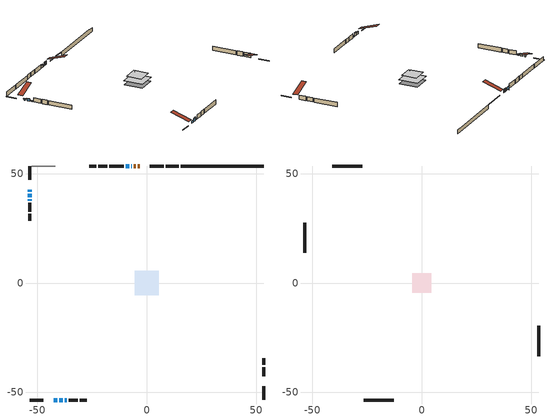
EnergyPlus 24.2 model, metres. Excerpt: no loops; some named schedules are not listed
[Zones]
conditioned space
 floor adiabatic (AdiabaticFloorConstruction): -5.5,-5.5 -5.5,5.5 5.5,5.5 5.5,-5.5 z0.61
 floor foundation (Slab1 construction): -5.42,-5.42 -5.42,5.42 5.42,5.42 5.42,-5.42 z-1.75
 wall outside (RimJoist2 construction): 7.68,53.49 1.4,53.49 / -53.49,-53.49 -47.21,-53.49 / -53.49,53.49 -53.49,47.21 / 53.49,-53.49 53.49,-47.21 z0.61:0.91
 wall outside (AdiabaticWallConstruction 1): -5.07,53.49 -5.91,53.49 z0.61:2.64
 wall outside (AdiabaticWallConstruction): -6.83,53.49 -7.15,53.49 z0.61:1.12; -42.52,-53.49 -41,-53.49 / -53.49,40.78 -53.49,39.25 z0.61:1.73; -40.07,-53.49 -38.34,-53.49 z0.61:2.44; -8.07,53.49 -9.6,53.49 z0.61:2.03; -53.49,42.52 -53.49,41.71 z0.61:1.43; -37.41,-53.49 -36.65,-53.49 / -53.49,38.33 -53.49,37.56 z0.61:0.97
 wall outside (Wall2 construction): -18.07,53.49 -22.18,53.49 / -35.72,-53.49 -31.61,-53.49 / -53.49,36.64 -53.49,32.53 / 53.49,-42.52 53.49,-38.41 z0.61:3.05
 wall outside (Wall3 construction): -23.11,53.49 -26.26,53.49 / -30.68,-53.49 -27.54,-53.49 / -53.49,31.6 -53.49,28.45 / 53.49,-37.48 53.49,-34.34 z0.61:3.05
 wall foundation (FoundationWall1 construction): 15.54,53.49,-1.75 15.54,53.49,0.61 49.7,53.49,0.61 49.7,53.49,0.47 53.49,53.49,0.47 53.49,53.49,-1.75
 wall othersidecoefficients (RimJoist1 construction): 14.62,53.49 8.61,53.49 z0.61:0.91
 wall othersidecoefficients (AdiabaticWallConstruction 1): -3.29,53.49 -4.15,53.49 z0.61:2.64
 wall othersidecoefficients (Wall1 construction): -10.52,53.49 -17.14,53.49 z0.61:3.05
 wall adiabatic (Wall6 construction): -41.89,53.49 -52.56,53.49 z0.61:3.05
 window (WindowConstruction 5): -6.84,53.49 -7.14,53.49 z0.61:1.12
 window (WindowConstruction): -42.52,-53.49 -41,-53.49 z0.61:1.73
 window (WindowConstruction 1): -40.07,-53.49 -38.34,-53.49 z0.61:2.44
 window (WindowConstruction 2): -8.07,53.49 -9.6,53.49 z0.61:2.03
 window (WindowConstruction 3): -53.49,42.52 -53.49,41.71 z0.61:1.42
 window (WindowConstruction 4): -53.49,40.78 -53.49,39.26 z0.61:1.73
 window (WindowConstruction 6): -37.41,-53.49 -36.65,-53.49 z0.61:0.97
 window (WindowConstruction 7): -53.49,38.33 -53.49,37.57 z0.61:0.97
 door inside (Door): -3.29,53.49 -4.15,53.49 z0.61:2.64
 door (Door 1): -5.07,53.49 -5.91,53.49 z0.61:2.64
 ceiling adiabatic (AdiabaticFloorConstruction): 5.5,-5.5 5.5,5.5 -5.5,5.5 -5.5,-5.5 z0.61
attic - vented
 floor to conditioned space (Floor1 construction Reversed): -4.42,-4.42 -4.42,4.42 4.42,4.42 4.42,-4.42 z3.05
 floor to conditioned space (Floor2 construction Reversed): -3.32,-3.32 -3.32,3.32 3.32,3.32 3.32,-3.32 z3.05
 wall outside (Wall4 construction): -27.18,53.49 -40.96,53.49 / -26.61,-53.49 -12.83,-53.49 / -53.49,27.52 -53.49,13.75 / 53.49,-33.41 53.49,-19.63 z0.61:3.05
 roof outside (Roof1 construction): -2.36,53.49,3.05 -2.36,42.74,6.63 0.47,42.74,6.63 0.47,53.49,3.05; -43.45,-53.49,3.05 -43.45,-42.74,6.63 -46.29,-42.74,6.63 -46.29,-53.49,3.05; -53.49,43.45,3.05 -42.74,43.45,6.63 -42.74,46.29,6.63 -53.49,46.29,3.05; 53.49,-43.45,3.05 42.74,-43.45,6.63 42.74,-46.29,6.63 53.49,-46.29,3.05
shading: -7.29,53.49 -6.69,53.49 -6.69,55.01 -7.29,55.01 z1.27; -40.8,-53.49 -42.72,-53.49 -42.72,-53.9 -40.8,-53.9 z1.93; -38.14,-53.49 -40.27,-53.49 -40.27,-53.9 -38.14,-53.9 z2.64; -9.8,53.49 -7.87,53.49 -7.87,53.9 -9.8,53.9 z2.23; -53.49,41.51 -53.49,42.72 -53.9,42.72 -53.9,41.51 z1.62; -53.49,39.05 -53.49,40.98 -53.9,40.98 -53.9,39.05 z1.93; -36.45,-53.49 -37.61,-53.49 -37.61,-53.9 -36.45,-53.9 z1.17; -53.49,37.37 -53.49,38.53 -53.9,38.53 -53.9,37.37 z1.17
[Building]
Building 1: Terrain=Suburbs
[Site:Location]
Windsor AP_ON: Latitude {deg}=42.28; Longitude {deg}=-82.96; Time Zone {hr}=-5; Elevation {m}=190; Keep Site Location Information=Yes
[Site:GroundTemperature:Shallow]
6.34957, 4.46684, 4.31606, 5.20952, 8.79623, 12.3662, 15.4612, 17.4219, 17.5884, 15.9938, 12.9777, 9.51722
[Site:WaterMainsTemperature]
Calculation Method=Schedule; Temperature Schedule=mains temperature schedule
[Material] Roughness=Rough; Thermal Absorptance=0.9
Name | Thickness {m} | Conductivity {W/m-K} | Density {kg/m3} | Specific Heat {J/kg-K} | Solar Absorptance | Visible Absorptance
asphalt or fiberglass shingles | 0.00635 | 0.162714 | 1121.4 | 1465.45 | 0.4 | 0.4
ceiling loosefill ins | 0.254 | 0.0480833 | 16.02 | 1046.75 | 0.7 | 0.7
ceiling stud and cavity | 0.1397 | 0.268937 | 65.682 | 1177.47 | 0.7 | 0.7
ceiling stud and cavity 1 | 0.1397 | 0.351045 | 65.682 | 1177.47 | 0.7 | 0.7
concrete 4.0 in. | 0.1016 | 1.803125 | 2242.8 | 837.4 | 0.7 | 0.7
concrete 8.0 in. | 0.2032 | 1.803125 | 2242.8 | 837.4 | 0.7 | 0.7
door material | 0.04445 | 0.0493698 | 512.64 | 1214.23 | 0.7 | 0.7
door material 1 | 0.04445 | 0.0451087 | 512.64 | 1214.23 | 0.7 | 0.7
exterior vertical ins | 0.0563203 | 0.029427 | 32.04 | 1214.23 | 0.7 | 0.7
floor covering | 0.0127 | 0.0433444 | 54.468 | 1339.84 | 0.6 | 0.6
floor rigid ins; wall rigid ins 2 | 0.512978 | 0.029427 | 32.04 | 1214.23 | 0.7 | 0.7
floor stud and cavity | 0.1397 | 1.75129 | 37.0049 | 1207.88 | 0.7 | 0.7
furniture material conditioned space 1 | 0.1524 | 0.115458 | 640.8 | 1214.23 | 0.6 | 0.6
gypsum board | 0.0127 | 0.160291 | 801 | 837.4 | 0.6 | 0.6
gypsum board 1 | 0.0127 | 0.160291 | 801 | 837.4 | 0.7 | 0.7
osb sheathing 0.5 in. | 0.0127 | 0.115458 | 512.64 | 1214.23 | 0.7 | 0.7
osb sheathing 0.75 in. | 0.01905 | 0.115458 | 512.64 | 1214.23 | 0.7 | 0.7
osb sheathing 2.0 in. | 0.0508 | 0.115458 | 512.64 | 1214.23 | 0.7 | 0.7
rim joist rigid ins; wall rigid ins 1 | 0.051816 | 0.029427 | 32.04 | 1214.23 | 0.7 | 0.7
rim joist stud and cavity | 0.0508 | 0.0401182 | 125.044 | 1163.47 | 0.6 | 0.6
rim joist stud and cavity 1 | 0.0508 | 0.0352871 | 125.044 | 1163.47 | 0.6 | 0.6
wall rigid ins | 0.051816 | 0.029427 | 32.04 | 1214.23 | 0.4 | 0.4
wall stud and cavity | 0.1397 | 0.263988 | 139.0536 | 1170.24 | 0.7 | 0.7
wall stud and cavity 1 | 0.1397 | 0.170256 | 139.0536 | 1170.24 | 0.7 | 0.7
wall stud and cavity 2 | 0.1397 | 0.18281 | 139.0536 | 1170.24 | 0.7 | 0.7
wall stud and cavity 3 | 0.0889 | 6.1454 | 50.32683 | 1063.81 | 0.6 | 0.6
wall stud and cavity 4 | 0.1397 | 0.142046 | 139.0536 | 1170.24 | 0.7 | 0.7
wall stud and cavity 5 | 0.0889 | 0.380278 | 52.3479 | 1209.89 | 0.7 | 0.7
wall stud and cavity 6 | 0.0889 | 0.391764 | 83.0341 | 1211.67 | 0.7 | 0.7
wood siding | 0.0254 | 0.102417 | 544.68 | 1172.36 | 0.4 | 0.4
wood siding 1 | 0.00254 | 0.102417 | 544.68 | 1172.36 | 0.4 | 0.4
wood siding 2; wood siding 3; wood siding 4 | 0.0254 | 0.102417 | 544.68 | 1172.36 | 0.7 | 0.7
[WindowMaterial:SimpleGlazingSystem]
Name | U-Factor {W/m2-K} | Solar Heat Gain Coefficient
WindowMaterial | 2.78676 | 0.61
WindowMaterial 1 | 2.82935 | 0.58
WindowMaterial 2 | 2.79017 | 0.63
WindowMaterial 3 | 2.08723 | 0.49
WindowMaterial 4 | 3.28927 | 0.48
WindowMaterial 5 | 2.73339 | 0.35
[Construction]
AdiabaticFloorConstruction: floor stud and cavity, floor rigid ins, osb sheathing 0.75 in., floor covering
AdiabaticWallConstruction: wood siding 3, wall rigid ins 2, wall stud and cavity 5, gypsum board
AdiabaticWallConstruction 1: wood siding 4, wall rigid ins 2, wall stud and cavity 5, gypsum board
Door: door material
Door 1: door material 1
Floor1 construction Reversed: gypsum board, ceiling stud and cavity, ceiling loosefill ins
Floor2 construction Reversed: gypsum board, ceiling stud and cavity 1, ceiling loosefill ins
FoundationWall1 construction: concrete 8.0 in., gypsum board 1
furniture construction conditioned space 1: furniture material conditioned space 1
PartitionWallConstruction: gypsum board, wall stud and cavity 6, gypsum board
RimJoist1 construction: rim joist rigid ins, osb sheathing 2.0 in., rim joist stud and cavity
RimJoist2 construction: wood siding 2, rim joist rigid ins, osb sheathing 2.0 in., rim joist stud and cavity 1
Roof1 construction: asphalt or fiberglass shingles
Slab1 construction: concrete 4.0 in.
Wall1 construction: wall rigid ins, osb sheathing 0.5 in., wall stud and cavity, gypsum board
Wall2 construction: wood siding, wall rigid ins 1, osb sheathing 0.5 in., wall stud and cavity 1, gypsum board
Wall3 construction: wood siding, wall rigid ins 1, osb sheathing 0.5 in., wall stud and cavity 2, gypsum board
Wall4 construction: wood siding 1, wall stud and cavity 3
Wall6 construction: wall rigid ins, osb sheathing 0.5 in., wall stud and cavity 4, gypsum board
WindowConstruction; WindowConstruction 4: WindowMaterial
WindowConstruction 1: WindowMaterial 1
WindowConstruction 2: WindowMaterial 2
WindowConstruction 3: WindowMaterial 3
WindowConstruction 5: WindowMaterial 4
WindowConstruction 6; WindowConstruction 7: WindowMaterial 5
[Zone] Multiplier=1; Part of Total Floor Area=Yes
Name | Volume {m3}
attic - vented | 71.4058
conditioned space | 621.2
[Space]
Name | Zone | Volume {m3}
attic - vented 1 | attic - vented | 71.4058
conditioned space 1 | conditioned space | 621.2
[ZoneInfiltration:EffectiveLeakageArea]
infil attic - vented 1: Zone or Space=attic - vented 1; Schedule=Always On Discrete; Effective Air Leakage Area {cm2}=5441.78; Stack Coefficient=0.000418766; Wind Coefficient=1.38263e-05
[ZoneMixing]
whole house fan mix: Zone or Space=attic - vented; Schedule=Always On Continuous; Design Flow Rate Calculation Method=Flow/Zone; Design Flow Rate {m3/s}=0; Source Zone or Space=conditioned space
[SurfaceProperty:OtherSideCoefficients]
other non-freezing space: Combined Convective/Radiative Film Coefficient {W/m2-K}=8.35; Constant Temperature Coefficient=1; External Dry-Bulb Temperature Coefficient=0; Ground Temperature Coefficient=0; Wind Speed Coefficient=0; Zone Air Temperature Coefficient=0; Constant Temperature Schedule=other non-freezing space; Previous Other Side Temperature Coefficient=0
[SurfaceProperty:ExposedFoundationPerimeter]
Slab1: Exposed Perimeter Calculation Method=TotalExposedPerimeter; Total Exposed Perimeter {m}=37.948
[InternalMass] Zone or ZoneList=conditioned space; Space or SpaceList=conditioned space 1
Name | Construction | Surface Area {m2}
furniture mass conditioned space 1 | furniture construction conditioned space 1 | 95.376
partition wall mass | PartitionWallConstruction | 238.44
[Lights]
interior lighting: Zone or ZoneList or Space or SpaceList=conditioned space 1; Schedule=interior lighting schedule; Design Level Calculation Method=LightingLevel; Lighting Level {W}=343.2; Return Air Fraction=0; Fraction Radiant=0.6; Fraction Visible=0.2; Fraction Replaceable=1
[People]
occupants: Zone or ZoneList or Space or SpaceList=conditioned space 1; Number of People Schedule=occupants schedule; Number of People Calculation Method=People; Number of People=3; Fraction Radiant=0.314171; Sensible Heat Fraction=0.56303; Activity Level Schedule=occupants activity schedule; Carbon Dioxide Generation Rate {m3/s-W}=0; Enable ASHRAE 55 Comfort Warnings=No; Mean Radiant Temperature Calculation Type=EnclosureAveraged
[ElectricEquipment] Zone or ZoneList or Space or SpaceList=conditioned space 1; Design Level Calculation Method=EquipmentLevel
Name | Schedule | Design Level {W} | Fraction Latent | Fraction Radiant | Fraction Lost
clothes dryer | clothes dryer schedule | 140.772 | 0.015 | 0.081 | 0.85
clothes washer | clothes washer schedule | 32.1985 | 0.03 | 0.162 | 0.7
cooking range | cooking range schedule | 208.969 | 0.08 | 0.432 | 0.2
dishwasher | dishwasher schedule | 66.8632 | 0.3 | 0.18 | 0.4
fridge | fridge schedule | 72.9452 | 0 | 0.6 | 0
mech vent bath fan 0 | mech vent bath fan 0 schedule | 50.2 | 0 | 0 | 1
mech vent bath fan 1 | mech vent bath fan 1 schedule | 50.2 | 0 | 0 | 1
mech vent house fan | mech vent house fan schedule | 0 | 0 | 0 | 1
mech vent house fan cfis | mech vent house fan cfis schedule | 0 | 0 | 0 | 0
misc plug loads | misc plug loads schedule | 494.7 | 0.045 | 0.513 | 0.1
whole house fan | Always On Discrete | 0 | 0 | 0 | 1
[OtherEquipment] Zone or ZoneList or Space or SpaceList=conditioned space 1; Design Level Calculation Method=EquipmentLevel
Name | Fuel Type | Schedule | Design Level {W} | Fraction Latent | Fraction Radiant | Fraction Lost
clothes dryer 1 | Electricity | clothes dryer schedule | 0 | 0.015 | 0.081 | 0.85
cooking range 1 | Electricity | cooking range schedule | 0 | 0.08 | 0.432 | 0.2
general water use latent | None | general water use schedule | 59.3978 | 1 | 0 | 0
general water use sensible | None | general water use schedule | -58.539 | 0 | 0.6 | 0
mech vent house fan latent load | None | Always On Discrete | 0 | 1 | 0 | 0
mech vent house fan sensible load | None | Always On Discrete | 0 | 0 | 0 | 0
water heater energy adjustment1 | NaturalGas | Always On Discrete | 0.01 | 0 | 0 | 1
[ZoneInfiltration:DesignFlowRate] Zone or ZoneList or Space or SpaceList=conditioned space 1; Schedule=Always On Discrete; Design Flow Rate Calculation Method=Flow/Zone; Design Flow Rate {m3/s}=0
infil flow; natural vent flow; whole house fan flow
[AvailabilityManager:Scheduled]
central ac and furnace airloop Availability Manager: Schedule=Always On Discrete
[Foundation:Kiva]
Foundation Kiva 1: Initial Indoor Air Temperature {C}=18; Wall Height Above Grade {m}=0.609996; Wall Depth Below Slab {m}=0.2032; Custom Block Material Name 1=exterior vertical ins; Custom Block Depth 1 {m}=2.36001; Custom Block X Position 1 {m}=0.2159; Custom Block Z Position 1 {m}=0
[Foundation:Kiva:Settings]
Soil Conductivity {W/m-K}=0.849921; Soil Density {kg/m3}=1842.3; Soil Specific Heat {J/kg-K}=418.7; Ground Solar Absorptivity=0.9; Ground Thermal Absorptivity=0.9; Ground Surface Roughness {m}=0.03; Far-Field Width {m}=40; Deep-Ground Boundary Condition=ZeroFlux; Deep-Ground Depth {m}=40; Minimum Cell Dimension {m}=0.2; Maximum Cell Growth Coefficient=3; Simulation Timestep=Timestep
[Exterior:Lights]
exterior lighting: Schedule=exterior lighting schedule; Design Level {W}=75.6
[EnergyManagementSystem:GlobalVariable]
central_ac_and_furnace_airloop_Fan_RTF
infil_program_Qfan
infil_program_Qinf
natural_vent_program_Qnv
natural_vent_program_Qwhf
[EnergyManagementSystem:Sensor]
Name | Output:Variable or Output:Meter Index Key | Output:Variable or Output:Meter
airflow_gain | infil flow | Infiltration Sensible Heat Gain Energy
airflow_gain_1 | natural vent flow | Infiltration Sensible Heat Gain Energy
airflow_gain_2 | whole house fan flow | Infiltration Sensible Heat Gain Energy
airflow_loss | infil flow | Infiltration Sensible Heat Loss Energy
airflow_loss_1 | natural vent flow | Infiltration Sensible Heat Loss Energy
airflow_loss_2 | whole house fan flow | Infiltration Sensible Heat Loss Energy
clg_load_cond |  | Cooling:EnergyTransfer:Zone:CONDITIONED SPACE
clg_sp_s; clg_sp_s_1 | cooling setpoint | Schedule Value
clothes_dryer_exhaust_0_sch_s | clothes dryer exhaust 0 schedule | Schedule Value
cool_season | cooling season schedule | Schedule Value
htg_load_cond |  | Heating:EnergyTransfer:Zone:CONDITIONED SPACE
htg_sp_s; htg_sp_s_1 | heating setpoint | Schedule Value
ig_ee_conv | clothes dryer | Electric Equipment Convective Heating Energy
ig_ee_conv_2 | cooking range | Electric Equipment Convective Heating Energy
ig_ee_conv_4 | fridge | Electric Equipment Convective Heating Energy
ig_ee_conv_5 | misc plug loads | Electric Equipment Convective Heating Energy
ig_ee_conv_6 | whole house fan | Electric Equipment Convective Heating Energy
ig_ee_rad | clothes dryer | Electric Equipment Radiant Heating Energy
ig_ee_rad_2 | cooking range | Electric Equipment Radiant Heating Energy
ig_ee_rad_4 | fridge | Electric Equipment Radiant Heating Energy
ig_ee_rad_5 | misc plug loads | Electric Equipment Radiant Heating Energy
ig_ee_rad_6 | whole house fan | Electric Equipment Radiant Heating Energy
ig_lgt_conv | interior lighting | Lights Convective Heating Energy
ig_lgt_rad | interior lighting | Lights Radiant Heating Energy
ig_lgt_vis | interior lighting | Lights Visible Radiation Heating Energy
ig_oe_conv | clothes dryer 1 | Other Equipment Convective Heating Energy
ig_oe_conv_1 | cooking range 1 | Other Equipment Convective Heating Energy
ig_oe_conv_2 | general water use latent | Other Equipment Convective Heating Energy
ig_oe_conv_3 | general water use sensible | Other Equipment Convective Heating Energy
ig_oe_conv_4 | water heater energy adjustment1 | Other Equipment Convective Heating Energy
ig_oe_rad | clothes dryer 1 | Other Equipment Radiant Heating Energy
ig_oe_rad_1 | cooking range 1 | Other Equipment Radiant Heating Energy
ig_oe_rad_2 | general water use latent | Other Equipment Radiant Heating Energy
ig_oe_rad_3 | general water use sensible | Other Equipment Radiant Heating Energy
ig_oe_rad_4 | water heater energy adjustment1 | Other Equipment Radiant Heating Energy
ig_ppl_conv | occupants | People Convective Heating Energy
ig_ppl_rad | occupants | People Radiant Heating Energy
im_conv | furniture mass conditioned space 1 | Surface Inside Face Convection Heat Gain Energy
im_conv_1 | partition wall mass | Surface Inside Face Convection Heat Gain Energy
im_ig | furniture mass conditioned space 1 | Surface Inside Face Internal Gains Radiation Heat Gain Energy
im_ig_1 | partition wall mass | Surface Inside Face Internal Gains Radiation Heat Gain Energy
im_lgt | furniture mass conditioned space 1 | Surface Inside Face Lights Radiation Heat Gain Energy
im_lgt_1 | partition wall mass | Surface Inside Face Lights Radiation Heat Gain Energy
im_sol | furniture mass conditioned space 1 | Surface Inside Face Solar Radiation Heat Gain Energy
im_sol_1 | partition wall mass | Surface Inside Face Solar Radiation Heat Gain Energy
im_surf | furniture mass conditioned space 1 | Surface Inside Face Net Surface Thermal Radiation Heat Gain Energy
im_surf_1 | partition wall mass | Surface Inside Face Net Surface Thermal Radiation Heat Gain Energy
mech_vent_bath_fan_0_sch_s | mech vent bath fan 0 schedule | Schedule Value
mech_vent_bath_fan_1_sch_s | mech vent bath fan 1 schedule | Schedule Value
mv_conv | mech vent bath fan 0 | Electric Equipment Convective Heating Energy
mv_conv_1 | mech vent bath fan 1 | Electric Equipment Convective Heating Energy
mv_conv_2 | mech vent house fan | Electric Equipment Convective Heating Energy
mv_conv_3 | mech vent house fan cfis | Electric Equipment Convective Heating Energy
mv_conv_4 | mech vent house fan latent load | Other Equipment Convective Heating Energy
mv_conv_5 | mech vent house fan sensible load | Other Equipment Convective Heating Energy
mv_rad | mech vent bath fan 0 | Electric Equipment Radiant Heating Energy
mv_rad_1 | mech vent bath fan 1 | Electric Equipment Radiant Heating Energy
mv_rad_2 | mech vent house fan | Electric Equipment Radiant Heating Energy
mv_rad_3 | mech vent house fan cfis | Electric Equipment Radiant Heating Energy
mv_rad_4 | mech vent house fan latent load | Other Equipment Radiant Heating Energy
mv_rad_5 | mech vent house fan sensible load | Other Equipment Radiant Heating Energy
natural_vent_s | natural vent schedule | Schedule Value
oa_temp |  | Site Outdoor Air Drybulb Temperature
out_pb_s |  | Site Outdoor Air Barometric Pressure
out_wt_s |  | Site Outdoor Air Humidity Ratio
site_vw_s |  | Site Wind Speed
ss_back_out | Window1 | Surface Window Shortwave from Zone Back Out Window Heat Transfer Rate
ss_back_out_1 | Window2 | Surface Window Shortwave from Zone Back Out Window Heat Transfer Rate
ss_back_out_2 | Window3 | Surface Window Shortwave from Zone Back Out Window Heat Transfer Rate
ss_back_out_3 | Window4 | Surface Window Shortwave from Zone Back Out Window Heat Transfer Rate
ss_back_out_4 | Window5 | Surface Window Shortwave from Zone Back Out Window Heat Transfer Rate
ss_back_out_5 | Window6 | Surface Window Shortwave from Zone Back Out Window Heat Transfer Rate
ss_back_out_6 | Window7 | Surface Window Shortwave from Zone Back Out Window Heat Transfer Rate
ss_back_out_7 | Window8 | Surface Window Shortwave from Zone Back Out Window Heat Transfer Rate
ss_conv | Door1 | Surface Inside Face Convection Heat Gain Energy
ss_conv_1 | Door2 | Surface Inside Face Convection Heat Gain Energy
ss_conv_2 | Window1 | Surface Inside Face Convection Heat Gain Energy
ss_conv_3 | Window2 | Surface Inside Face Convection Heat Gain Energy
ss_conv_4 | Window3 | Surface Inside Face Convection Heat Gain Energy
ss_conv_5 | Window4 | Surface Inside Face Convection Heat Gain Energy
ss_conv_6 | Window5 | Surface Inside Face Convection Heat Gain Energy
ss_conv_7 | Window6 | Surface Inside Face Convection Heat Gain Energy
ss_conv_8 | Window7 | Surface Inside Face Convection Heat Gain Energy
ss_conv_9 | Window8 | Surface Inside Face Convection Heat Gain Energy
ss_ig | Door1 | Surface Inside Face Internal Gains Radiation Heat Gain Energy
ss_ig_1 | Door2 | Surface Inside Face Internal Gains Radiation Heat Gain Energy
ss_ig_2 | Window1 | Surface Inside Face Internal Gains Radiation Heat Gain Energy
ss_ig_3 | Window2 | Surface Inside Face Internal Gains Radiation Heat Gain Energy
ss_ig_4 | Window3 | Surface Inside Face Internal Gains Radiation Heat Gain Energy
ss_ig_5 | Window4 | Surface Inside Face Internal Gains Radiation Heat Gain Energy
ss_ig_6 | Window5 | Surface Inside Face Internal Gains Radiation Heat Gain Energy
ss_ig_7 | Window6 | Surface Inside Face Internal Gains Radiation Heat Gain Energy
ss_ig_8 | Window7 | Surface Inside Face Internal Gains Radiation Heat Gain Energy
ss_ig_9 | Window8 | Surface Inside Face Internal Gains Radiation Heat Gain Energy
ss_lgt | Door1 | Surface Inside Face Lights Radiation Heat Gain Energy
ss_lgt_1 | Door2 | Surface Inside Face Lights Radiation Heat Gain Energy
ss_sol | Door1 | Surface Inside Face Solar Radiation Heat Gain Energy
ss_sol_1 | Door2 | Surface Inside Face Solar Radiation Heat Gain Energy
ss_surf | Door1 | Surface Inside Face Net Surface Thermal Radiation Heat Gain Energy
ss_surf_1 | Door2 | Surface Inside Face Net Surface Thermal Radiation Heat Gain Energy
ss_surf_2 | Window1 | Surface Inside Face Net Surface Thermal Radiation Heat Gain Energy
ss_surf_3 | Window2 | Surface Inside Face Net Surface Thermal Radiation Heat Gain Energy
ss_surf_4 | Window3 | Surface Inside Face Net Surface Thermal Radiation Heat Gain Energy
ss_surf_5 | Window4 | Surface Inside Face Net Surface Thermal Radiation Heat Gain Energy
ss_surf_6 | Window5 | Surface Inside Face Net Surface Thermal Radiation Heat Gain Energy
ss_surf_7 | Window6 | Surface Inside Face Net Surface Thermal Radiation Heat Gain Energy
ss_surf_8 | Window7 | Surface Inside Face Net Surface Thermal Radiation Heat Gain Energy
ss_surf_9 | Window8 | Surface Inside Face Net Surface Thermal Radiation Heat Gain Energy
ss_trans_in | Window1 | Surface Window Transmitted Solar Radiation Rate
ss_trans_in_1 | Window2 | Surface Window Transmitted Solar Radiation Rate
ss_trans_in_2 | Window3 | Surface Window Transmitted Solar Radiation Rate
ss_trans_in_3 | Window4 | Surface Window Transmitted Solar Radiation Rate
ss_trans_in_4 | Window5 | Surface Window Transmitted Solar Radiation Rate
ss_trans_in_5 | Window6 | Surface Window Transmitted Solar Radiation Rate
ss_trans_in_6 | Window7 | Surface Window Transmitted Solar Radiation Rate
ss_trans_in_7 | Window8 | Surface Window Transmitted Solar Radiation Rate
ss_trans_out | Window1 | Surface Inside Face Initial Transmitted Diffuse Transmitted Out Window Solar Radiation Rate
ss_trans_out_1 | Window2 | Surface Inside Face Initial Transmitted Diffuse Transmitted Out Window Solar Radiation Rate
ss_trans_out_2 | Window3 | Surface Inside Face Initial Transmitted Diffuse Transmitted Out Window Solar Radiation Rate
ss_trans_out_3 | Window4 | Surface Inside Face Initial Transmitted Diffuse Transmitted Out Window Solar Radiation Rate
ss_trans_out_4 | Window5 | Surface Inside Face Initial Transmitted Diffuse Transmitted Out Window Solar Radiation Rate
ss_trans_out_5 | Window6 | Surface Inside Face Initial Transmitted Diffuse Transmitted Out Window Solar Radiation Rate
ss_trans_out_6 | Window7 | Surface Inside Face Initial Transmitted Diffuse Transmitted Out Window Solar Radiation Rate
ss_trans_out_7 | Window8 | Surface Inside Face Initial Transmitted Diffuse Transmitted Out Window Solar Radiation Rate
s_conv | Floor1 | Surface Inside Face Convection Heat Gain Energy
s_conv_1 | Floor2 | Surface Inside Face Convection Heat Gain Energy
s_conv_10 | Slab1 | Surface Inside Face Convection Heat Gain Energy
s_conv_11 | Wall1 | Surface Inside Face Convection Heat Gain Energy
s_conv_12 | Wall2:0 | Surface Inside Face Convection Heat Gain Energy
s_conv_13 | Wall2:180 | Surface Inside Face Convection Heat Gain Energy
s_conv_14 | Wall2:270 | Surface Inside Face Convection Heat Gain Energy
s_conv_15 | Wall2:90 | Surface Inside Face Convection Heat Gain Energy
s_conv_16 | Wall3:0 | Surface Inside Face Convection Heat Gain Energy
s_conv_17 | Wall3:180 | Surface Inside Face Convection Heat Gain Energy
s_conv_18 | Wall3:270 | Surface Inside Face Convection Heat Gain Energy
s_conv_19 | Wall3:90 | Surface Inside Face Convection Heat Gain Energy
s_conv_2 | FoundationWall1 | Surface Inside Face Convection Heat Gain Energy
s_conv_20 | Wall6 | Surface Inside Face Convection Heat Gain Energy
s_conv_3 | inferred conditioned ceiling | Surface Inside Face Convection Heat Gain Energy
s_conv_4 | inferred conditioned floor | Surface Inside Face Convection Heat Gain Energy
s_conv_5 | RimJoist1 | Surface Inside Face Convection Heat Gain Energy
s_conv_6 | RimJoist2:0 | Surface Inside Face Convection Heat Gain Energy
s_conv_7 | RimJoist2:180 | Surface Inside Face Convection Heat Gain Energy
s_conv_8 | RimJoist2:270 | Surface Inside Face Convection Heat Gain Energy
s_conv_9 | RimJoist2:90 | Surface Inside Face Convection Heat Gain Energy
s_ig | Floor1 | Surface Inside Face Internal Gains Radiation Heat Gain Energy
s_ig_1 | Floor2 | Surface Inside Face Internal Gains Radiation Heat Gain Energy
s_ig_10 | Slab1 | Surface Inside Face Internal Gains Radiation Heat Gain Energy
s_ig_11 | Wall1 | Surface Inside Face Internal Gains Radiation Heat Gain Energy
s_ig_12 | Wall2:0 | Surface Inside Face Internal Gains Radiation Heat Gain Energy
